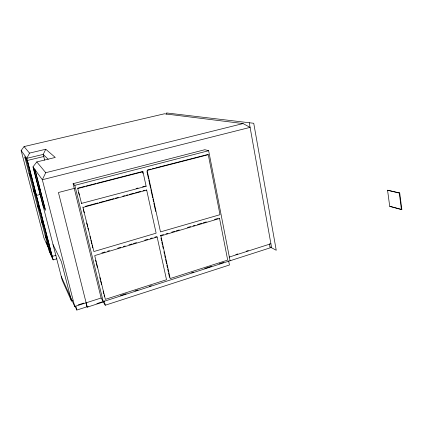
<?xml version="1.0" encoding="UTF-8"?>
<svg xmlns="http://www.w3.org/2000/svg" width="423" height="423" viewBox="0 0 423 423"><rect width="100%" height="100%" fill="white"/><g stroke="black" fill="none" stroke-linecap="round" stroke-linejoin="round"><path stroke-width="0.63" d="M45.287 235.817L46.985 239.466L50.929 254.588L52.806 258.791L26.802 158.329L29.504 153.11L45.763 149.25L55.276 157.446L36.806 161.924L32.999 166.868L42.332 179.738L250.099 127.376L243.066 123.569L45.737 172.695L42.332 179.738L74.728 306.453L101.129 298.014L103.254 301.588L270.181 247.846L269.456 243.807M45.763 149.25L43.199 154.4L44.648 160.132M55.979 255.312L52.225 256.407L43.907 237.911L21.15 150.535L24.079 146.57L164.425 113.792L243.066 123.569M103.101 301.599L105.258 305.221L229.435 264.999L228.616 260.817M401.432 209.607L401.85 209.47L399.709 192.946L387.563 190.228L389.72 206.318L401.432 209.607L399.286 193.078L387.563 190.228M120.523 295.571L126.181 293.752M134.979 290.924L138.12 289.914M149.43 286.276L151.318 285.673M191.54 272.74L193.422 272.132M204.737 268.494L211.648 266.273M219.188 263.852L223.587 262.434M74.95 305.871L76.838 310.048L88.18 306.4M96.851 303.608L102.477 301.8M86.059 302.937L87.223 307.172L103.334 301.985L74.823 185.353L73.105 183.677L204.827 149.71L208.639 150.704L230.075 260.79M389.72 206.318L401.85 209.47M78.229 304.877L83.87 303.074M235.844 254.54L237.71 253.943M246.424 251.162L248.29 250.564M229.181 257.089L270.9 243.759M32.999 166.868L62.25 280.327L71.476 301.028L72.735 300.631M399.286 193.078L399.709 192.946M101.922 252.869L105.068 251.939M107.585 251.193L109.472 250.633M117.652 248.206L120.793 247.27M123.31 246.524L125.197 245.964M128.973 244.843L132.119 243.907M133.377 243.537L136.523 242.601M144.703 240.174L147.849 239.244M150.366 238.493L152.254 237.932M154.77 237.187L156.658 236.626L157.15 237.028L166.519 279.735L105.369 299.357L94.704 255.582L157.15 237.028M163.532 234.585L160.386 235.521L160.888 235.918L170.183 278.556L227.701 260.097L219.563 218.49L218.924 218.146M166.049 233.84L167.942 233.279M171.717 232.158L174.863 231.222M176.121 230.852L179.267 229.916M187.452 227.489L190.599 226.554M193.115 225.808L195.003 225.248M197.52 224.497L201.93 223.191M203.188 222.821L206.334 221.885M214.514 219.458L217.66 218.522M160.888 235.918L219.563 218.49M53.134 259.886L27.368 160.465L24.693 156.706L49.211 251.077L53.134 259.886L56.915 258.781M85.372 206.339L98.046 202.908M99.315 202.564L104.386 201.189M105.65 200.846L113.893 198.614M115.156 198.271L118.329 197.414M122.765 196.209L124.663 195.696M125.932 195.352L127.836 194.839M129.1 194.495L134.17 193.121M135.439 192.777L140.51 191.402M143.043 190.715L144.946 190.202M83.141 207.365L146.686 190.139L156.135 233.179L93.901 251.532L82.834 207.027M136.127 188.531L138.041 188.029M142.509 186.844L144.423 186.337M81.253 203.051L81.523 203.389L146.141 186.279L142.953 171.759L142.519 171.521L97.353 183.133M74.834 188.24L58.432 192.513L87.223 307.172M74.823 185.353L208.639 150.704M40.201 194.469L36.436 195.447L33.311 189.869M147.299 170.046L151.117 169.063M152.386 168.735L154.295 168.248M155.564 167.92L207.693 154.522L208.29 154.702L219.997 214.694L160.491 231.894L147.109 170.437L208.29 154.702M84.632 186.406L77.631 188.209L81.523 203.389M85.901 186.078L96.079 183.46M77.89 188.499L142.953 171.759M27.368 160.465L43.955 156.473M269.879 246.868L276.24 250.268L253.737 123.278L166.556 112.952L166.826 114.242M146.215 189.858L146.686 190.139M145.697 186.004L146.141 186.279M48.201 159.27L43.199 154.4L26.802 158.329L21.15 150.535M24.079 146.57L29.504 153.11M36.806 161.924L45.737 172.695M24.989 157.673L27.532 161.285M29.044 173.287L31.794 177.708M29.155 173.716L31.91 178.162M43.167 206.202L45.504 210.331L35.046 169.681M33.163 189.155L34.58 191.672M36.119 194.395L34.623 191.741L30.477 175.852M33.607 190.858L35.035 193.417L38.911 208.264L40.508 211.331M35.077 193.491L36.579 196.187M37.351 205.266L38.868 208.179M37.462 205.689L38.979 208.613L43.035 224.158L44.727 227.622M39.022 208.692L40.619 211.775M41.38 220.78L42.987 224.068M53.039 244.605L61.383 261.657L71.476 301.028M41.491 221.197L43.098 224.491L46.921 239.143L48.708 242.976M43.146 224.587L44.843 228.06M45.182 235.405L46.874 239.043M47.032 239.566L48.819 243.41M46.144 242.125L47.217 244.499M47.751 245.684L48.825 248.058M61.261 276.499L74.728 306.453M49.094 250.479L50.876 254.472M26.21 159.408L30.398 175.471M75.881 306.3L76.838 310.048M73.105 183.677L101.129 298.014M83.305 208.941L84.235 212.774M86.726 222.984L87.656 226.818M87.968 228.092L88.433 230.006M89.988 236.394L90.612 238.947M90.924 240.222L91.86 244.055M92.166 245.329L92.79 247.883M95.624 260.251L96.095 262.175M96.407 263.46L97.343 267.315M99.849 277.588L100.32 279.513M100.632 280.798L101.573 284.653M103.138 291.072L103.762 293.641M104.074 294.926L104.544 296.851M78.689 192.539L79.291 195.014M104.185 300.827L105.258 305.221M142.519 171.521L142.937 173.409M146.945 171.5L148.494 178.596M148.774 179.886L150.604 188.272M150.884 189.562L152.714 197.948M152.994 199.238L153.554 201.819M153.835 203.109L155.664 211.495M160.946 238.096L161.512 240.676M161.792 241.967L162.353 244.542M162.633 245.832L163.199 248.407M163.902 251.632L164.462 254.207M164.743 255.497L165.308 258.072M165.589 259.362L166.572 263.873M166.852 265.163L167.413 267.738M167.693 269.028L168.259 271.608M168.539 272.893L169.523 277.403M249.274 122.749L271.624 247.799M35.22 170.617L33.396 168.079L38.17 186.601L40.137 189.721L35.22 170.617M40.275 190.244L38.303 187.109L43.014 205.382L45.124 209.089L40.275 190.244"/></g></svg>
